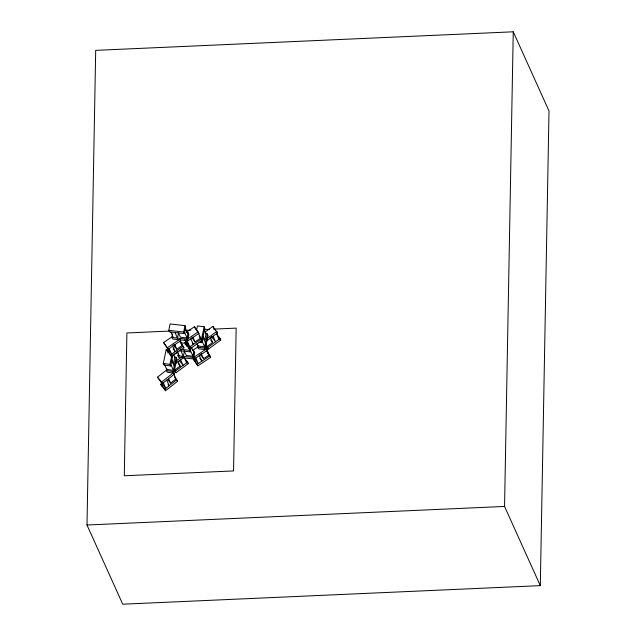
<?xml version="1.0" encoding="UTF-8"?>
<svg xmlns="http://www.w3.org/2000/svg" width="636" height="636" viewBox="0 0 636 636"><rect width="100%" height="100%" fill="white"/><g stroke="black" fill="none" stroke-linecap="round" stroke-linejoin="round"><path stroke-width="0.95" d="M86.989 525.01L95.694 50.363L513.26 31.8L549.011 110.99L540.306 585.637L122.74 604.2L86.989 525.01L504.555 506.447L540.306 585.637M504.555 506.447L513.26 31.8M168.826 330.354L170.058 323.963L184.957 325.632L185.656 327.198L184.424 333.59L169.534 331.92L168.826 330.354L183.725 332.032L184.424 333.59M186.308 332.541L188.169 332.755L188.876 334.313L187.644 340.713L172.746 339.036L172.046 337.47L172.746 333.82M174.892 347.717L175.242 345.889M178.541 332.604L177.492 338.082L174.98 332.533M206.819 351.366L210.675 357.376L197.915 365.851L194.242 360.66L192.827 357.424L194.052 351.032L194.759 352.59L193.527 358.982L178.637 357.313L177.929 355.747L178.454 353.012M183.725 332.032L184.957 325.632M184.432 350.881L183.375 356.359L180.87 350.802M187.644 340.713L186.936 339.147L188.169 332.755M179.145 350.611L190.315 351.867L189.608 350.309L190.14 347.566M190.315 351.867L191.198 347.304M184.146 350.698L186.3 355.46L193.002 356.208L193.765 352.217L191.619 347.455M173.04 354.594L170.639 365.939L163.961 365.072L163.253 363.514L166.25 349.331L169.112 349.705M167.809 352.932L168.19 351.112M174.232 357.066L176.148 357.321L176.848 358.879L173.851 373.062L167.173 372.195L166.465 370.629L166.871 368.737M170.639 365.939L169.931 364.38L171.935 354.928M167.236 369.54L157.466 377.196L162.323 383.603L174.336 374.191L173.151 371.496L176.148 357.321M196.476 330.633L197.47 325.902L204.148 326.769L204.856 328.335L201.858 342.51L198.996 342.144M205.46 333.646L207.368 333.892L208.067 335.45L205.078 349.633L198.392 348.767L197.693 347.2L198.09 345.316M204.148 326.769L201.159 340.952L201.858 342.51M205.078 349.633L204.371 348.067L207.368 333.892M162.323 383.603L161.616 382.045L173.636 372.624M174.479 376.973L177.555 381.306L165.535 390.727L160.685 384.311L162.188 383.134M161.385 385.877L162.888 384.7M168.023 380.074L170.615 383.103L176.021 378.865L173.867 374.103M165.535 390.727L164.827 389.16L176.848 379.74M173.549 355.039L177.404 352.217M205.205 331.992L212.917 326.355L217.568 332.914L206 341.373M175.178 361.725L182.127 356.653M206.064 339.242L216.868 331.356M209.96 337.986L211.502 336.857M175.115 363.856L183.597 357.655M174.622 370.136L180.171 366.074L178.024 361.312M210.452 337.7L212.599 342.462L207.05 346.525L205.611 343.353M187.652 362.083L188.359 363.641L176.013 372.664L175.305 371.098L187.652 362.083L184.273 357.798M220.08 338.471L220.787 340.037L208.441 349.053L207.734 347.495L220.08 338.471L216.701 334.186M163.603 342.558L167.34 347.709L180.004 339.107L180.711 340.673L168.047 349.267L163.603 342.558L172.316 336.651M186.539 332.095L194.457 326.721L198.901 333.431L186.229 342.033L184.631 339.823M180.131 342.073L183.923 347.789L171.259 356.391L166.823 349.681L168.405 348.6M173.151 345.38L174.733 344.307M167.522 351.239L169.104 350.166M198.194 331.873L185.529 340.467L186.229 342.033M199.275 336.046L202.113 340.554L189.449 349.148L185.004 342.438L186.587 341.365M174.431 345.944L176.768 349.156L182.468 345.292L180.314 340.53M171.259 356.391L170.551 354.824L183.224 346.23M191.905 337.12L194.95 341.922L200.65 338.05L198.146 332.493M189.449 349.148L188.741 347.59L201.405 338.988M192.716 350.388L198.297 346.684M206.748 348.695L207.455 350.261L194.703 358.728L193.996 357.17L206.748 348.695L204.649 345.73M195.133 358.036L193.535 359.101L197.915 365.851M199.116 355.389L201.509 353.807M194.242 360.66L195.84 359.602M201.191 355.437L203.488 358.68L209.22 354.864L207.074 350.102M197.208 364.285L209.967 355.81M169.232 331.086L126.898 332.97L124.282 475.784L233.547 470.926L236.163 328.112L213.521 329.122M184.981 330.386L190.887 330.124M204.665 329.512L209.586 329.297M172.046 337.47L186.936 339.147M180.6 342.756L188.049 343.599M185.028 344.744L188.757 345.157M186.475 346.119L188.391 346.334M180.298 349.259L189.608 350.309M177.929 355.747L192.827 357.424M197.693 347.2L204.371 348.067M166.958 350.897L169.82 351.263M163.253 363.514L169.931 364.38M166.465 370.629L173.151 371.496M173.151 372.799L174.336 374.191M176.371 379.923L177.555 381.306M168.039 384.335L169.224 385.718L166.712 380.161M157.466 377.196L161.616 382.045M160.685 384.311L164.827 389.16M214.189 328.629L215.318 330.06M216.447 331.491L217.568 332.914M219.094 337.891L220.787 340.037M211.621 336.77L215.564 341.771L213.06 336.213M210.627 339.966L212.599 342.462M206.056 345.276L207.734 347.495M205.619 345.483L208.441 349.053M186.666 361.502L188.359 363.641M179.193 360.381L183.136 365.374L180.632 359.825M178.199 363.577L180.171 366.074M174.177 369.667L175.305 371.098M173.755 369.802L176.013 372.664M195.697 329.019L198.901 333.431M199.974 337.613L202.113 340.554M192.303 342.971L193.368 344.442L190.864 338.885M186.07 341.715L189.806 346.859L187.302 341.309M185.004 342.438L188.741 347.59M182.325 345.587L183.923 347.789M173.048 348.743L175.186 351.684L172.674 346.127M167.888 348.949L171.625 354.101L169.112 348.544M166.823 349.681L170.551 354.824M204.991 346.882L207.455 350.261M207.503 352.439L209.22 354.864M208.044 353.672L210.675 357.376M199.776 358.227L201.874 361.192L199.362 355.635M192.947 355.683L193.996 357.17M194.616 358.386L198.289 363.569L195.777 358.02M193.654 357.249L194.703 358.728M216.526 333.677L219.038 339.234M212.917 326.355L213.624 327.914M204.299 329.814L206.096 333.781L204.744 340.165L202.956 336.19M202.956 337.326L205.468 342.884M202.113 341.317L204.625 346.874L197.939 346.008L196.866 343.623M194.457 326.721L195.165 328.287M201.334 353.918L203.488 358.68M192.803 337.16L194.95 341.922M185.37 328.383L187.882 333.94M184.607 332.382L187.111 337.939L180.409 337.183L178.263 332.421M190.49 350.659L193.002 356.208M184.464 358.076L186.61 362.838M170.79 332.056L173.302 337.613M174.614 344.394L176.768 349.156M177.039 351.128L179.185 355.89M173.437 354.029L174.876 357.209L173.525 363.585L171.378 358.823M167.173 347.367L168.047 349.267M171.736 360.755L174.24 366.312M170.893 364.746L173.397 370.303L166.719 369.437L164.215 363.879M168.461 378.341L170.615 383.103M163.333 382.808L165.845 388.365L161.695 383.516L160.264 380.344"/></g></svg>
